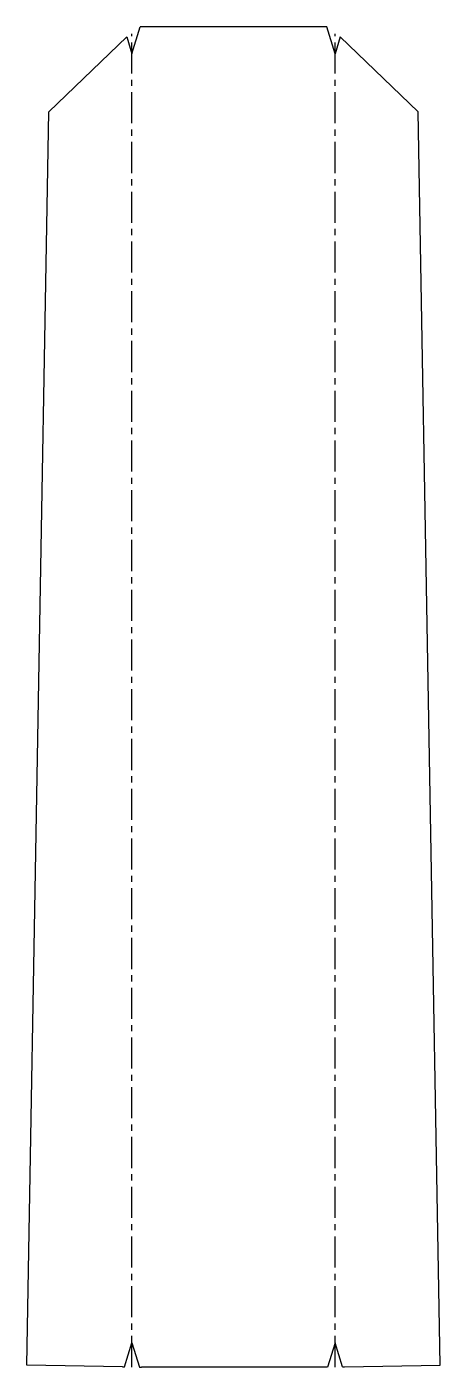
# Model space of a CAD drawing. Extents: x 30 to 198, y 26 to 573.
import ezdxf

# ---------------------------------------------------------------- set-up
doc = ezdxf.new("R2010")
doc.units = 0
doc.header["$MEASUREMENT"] = 0
doc.linetypes.add('CENTERX2', pattern=[20.32, 12.7, -2.54, 2.54, -2.54])
doc.layers.get('0').update_dxf_attribs({"linetype": 'CONTINUOUS'})

msp = doc.modelspace()

# ---------------------------------------------------------------- linework, layer by layer
for p, q in [((72.47, 562.06), (75.81, 573.13)), ((155.33, 562.06), (151.99, 573.13)), ((70.35, 569.08), (72.47, 562.06)), ((157.45, 569.08), (155.33, 562.06)), ((69.47, 25.78), (72.47, 35.69)), ((72.47, 35.69), (75.49, 25.7)), ((155.33, 35.69), (152.33, 25.74)), ((158.33, 25.78), (155.33, 35.69))]:
    msp.add_line(p, q)
at = {"color": 7, "linetype": 'CENTERX2'}
for p, q in [((72.47, 25.74), (72.47, 570.23)), ((155.33, 25.74), (155.33, 570.23))]:
    msp.add_line(p, q, dxfattribs=at)
at = {"color": 7, "linetype": 'CONTINUOUS'}
for p, q in [((151.99, 573.13), (75.81, 573.13)), ((38.58, 538.4), (70.35, 569.08)), ((189.22, 538.4), (157.45, 569.08)), ((29.55, 26.47), (38.58, 538.4)), ((198.25, 26.47), (189.22, 538.4)), ((68.55, 25.8), (29.55, 26.47)), ((68.55, 25.8), (69.47, 25.78)), ((75.49, 25.7), (76.4, 25.69)), ((147.47, 25.69), (76.4, 25.69)), ((152.33, 25.76), (147.47, 25.69)), ((158.33, 25.78), (159.26, 25.8)), ((159.26, 25.8), (198.25, 26.47))]:
    msp.add_line(p, q, dxfattribs=at)

doc.saveas('drawing.dxf')
